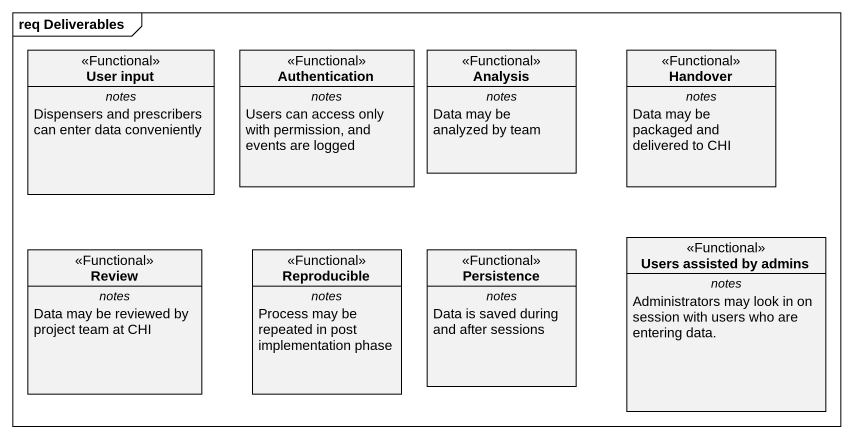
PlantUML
@startuml
mainframe req Deliverables
hide circle
hide empty members
class "User input" as User_input <<Functional>> {
  -- notes --
  Dispensers and prescribers can enter data conveniently
}
class Authentication <<Functional>> {
  -- notes --
  Users can access only with permission, and events are logged
}
class Analysis <<Functional>> {
  -- notes --
  Data may be analyzed by team
}
class Handover <<Functional>> {
  -- notes --
  Data may be packaged and delivered to CHI
}
class Review <<Functional>> {
  -- notes --
  Data may be reviewed by project team at CHI
}
class Reproducible <<Functional>> {
  -- notes --
  Process may be repeated in post implementation phase
}
class Persistence <<Functional>> {
  -- notes --
  Data is saved during and after sessions
}
class "Users assisted by admins" as Users_assisted_by_admins <<Functional>> {
  -- notes --
  Administrators may look in on session with users who are entering data.
}
@enduml
